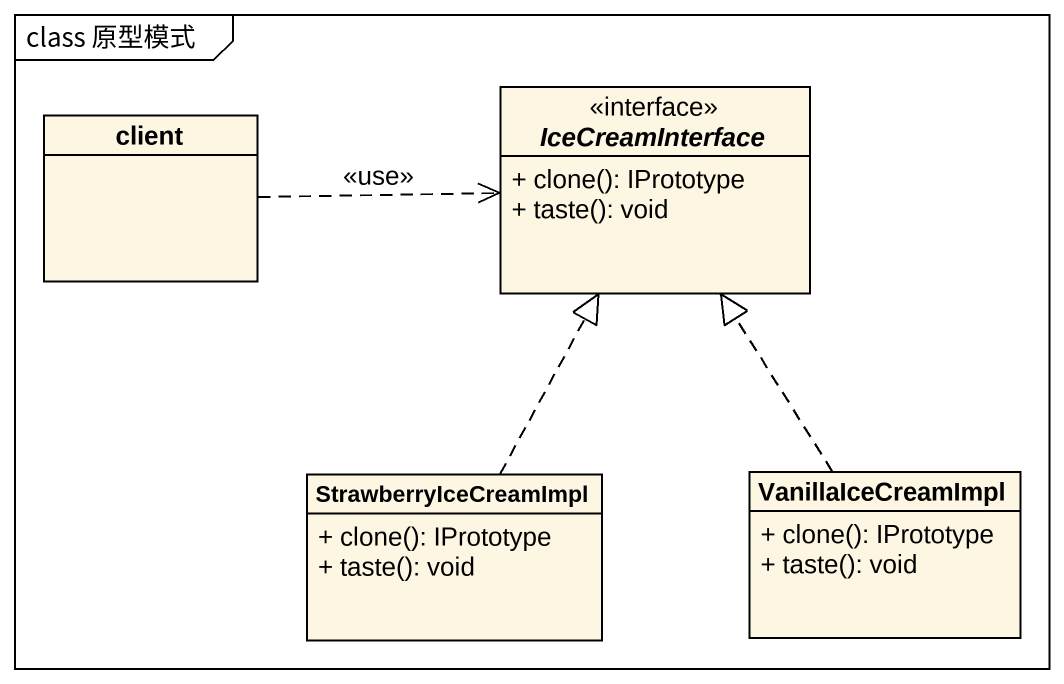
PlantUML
@startuml
mainframe class 原型模式
hide circle
hide empty members
skinparam classAttributeIconSize 0
class client
interface IceCreamInterface {
  + clone(): IPrototype
  + taste(): void
}
class StrawberryIceCreamImpl {
  + clone(): IPrototype
  + taste(): void
}
class VanillaIceCreamImpl {
  + clone(): IPrototype
  + taste(): void
}
client .right.> IceCreamInterface : <<use>>
StrawberryIceCreamImpl .up.|> IceCreamInterface
VanillaIceCreamImpl .up.|> IceCreamInterface
@enduml
